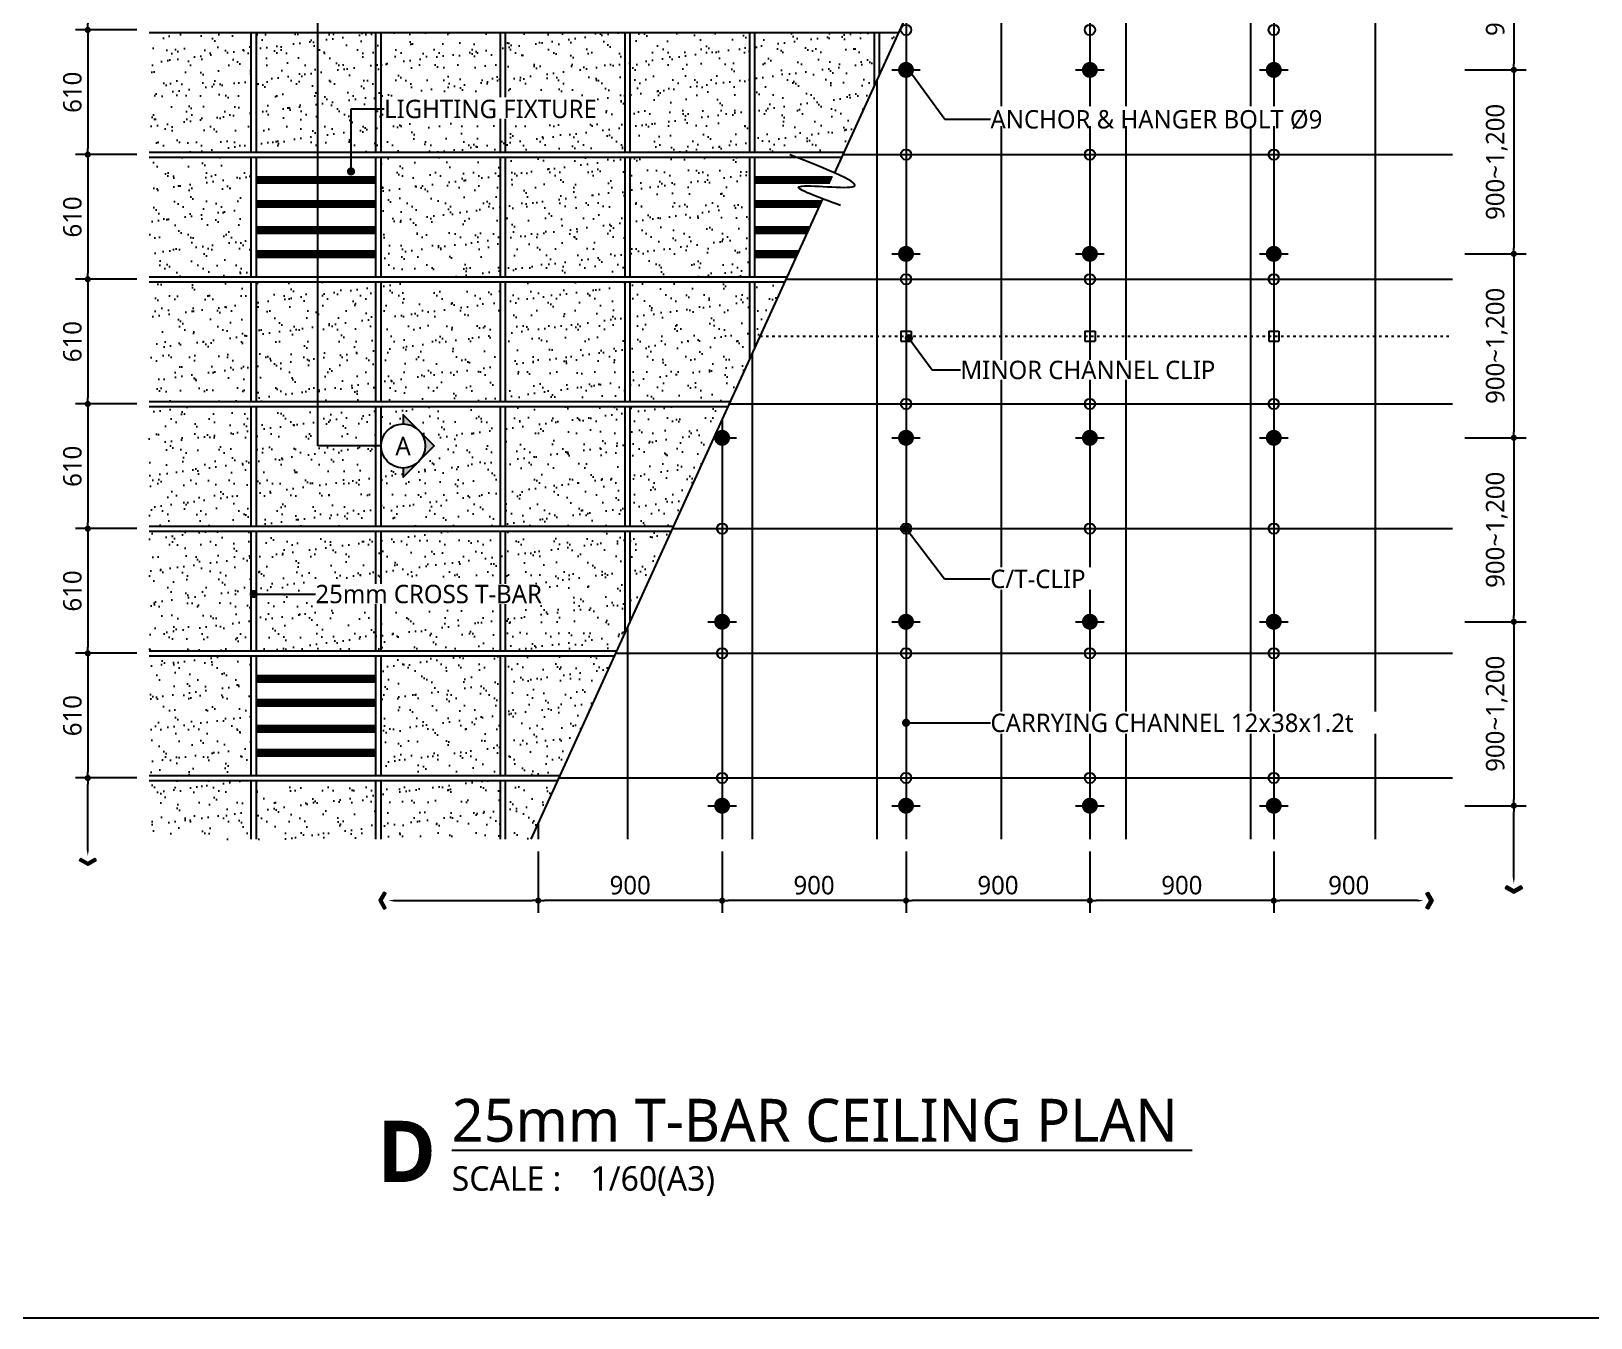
# Model space of a CAD drawing. Header units: millimetres. Extents: x 1394 to 74708, y 590 to 17190.
# Drawn here: x 8045 to 15679, y 6960 to 13255 of the extents above; entities that cross this region are included whole.
import ezdxf
from ezdxf.enums import TextEntityAlignment as Align

# ---------------------------------------------------------------- set-up
doc = ezdxf.new("R2010")
doc.units = ezdxf.units.MM
doc.linetypes.add('ACAD_ISO03W100', pattern=[30, 12, -18])
doc.layers.get('Defpoints').update_dxf_attribs({"color": 152})
for name, color, linetype in [('A-DIM-N', 7, 'Continuous'), ('A-LINE-3', 7, 'Continuous'), ('A-TXT-N', 3, 'Continuous'), ('AA-MKXS', 7, 'Continuous'), ('ANCHOR', 4, 'Continuous'), ('CARRING', 3, 'Continuous'), ('CHANNELCLIP', 111, 'Continuous'), ('CT-CLIP', 4, 'Continuous'), ('LIG2', 6, 'Continuous'), ('MINOR', 4, 'ACAD_ISO03W100'), ('MITONE2', 5, 'Continuous'), ('SYM', 7, 'Continuous'), ('T-BAR', 4, 'Continuous'), ('T-BAR2', 4, 'Continuous'), ('TEXT', 3, 'Continuous')]:
    doc.layers.add(name, color=color, linetype=linetype)
doc.styles.add('NH', font='malgun.ttf')
doc.styles.add('돋움체', font='malgun.ttf')
doc.styles.add('스타일1', font='malgun.ttf')
doc.styles.add('스타일2', font='malgunbd.ttf')
doc.dimstyles.new('DA(N)', dxfattribs={"dimtxt": 3, "dimasz": 1, "dimexe": 2, "dimexo": 2, "dimgap": 1, "dimtad": 1, "dimdec": 0, "dimdsep": 46, "dimlunit": 6, "dimtxsty": 'NH', "dimblk": 'DOT', "dimcen": 2.5, "dimdle": 1.5, "dimclrd": 256, "dimclre": 256, "dimclrt": 3, "dimadec": 0, "dimazin": 0, "dimtfac": 1, "dimtdec": 0, "dimtix": 1, "dimtmove": 2, "dimatfit": 3, "dimfxl": 2, "dimtvp": 1, "dimtolj": 1, "dimtzin": 0, "dimlwd": -1, "dimarcsym": 0})
pattern_1 = [(37.5, (-50225663.09, -113595773.16), (-3.77960149, 115.60942614), [0, -91.2, 0, -102, 0, -97.5]), (7.5, (-50225663.1, -113595773.16), (106.18660232, 169.32876391), [0, -49.2, 0, -82.2, 0, -31.5]), (327.5, (-50225736.89, -113595773.16), (186.848511705, 0.33954321), [0, -30, 0, -108, 0, -141]), (317.5, (-50225736.9, -113595773.16), (180.36759627, 52.6605339), [0, -15, 0, -70.8, 0, -81])]

# ---------------------------------------------------------------- blocks, each defined once
blk = doc.blocks.new('A$C163272C1')
at = {"layer": 'CHANNELCLIP'}
for p, q in [((0, 50), (50, 50)), ((0, 50), (0, 0)), ((50, 50), (50, 0)), ((0, 0), (50, 0))]:
    blk.add_line(p, q, dxfattribs=at)
blk = doc.blocks.new('_DOT')
at = {"color": 0, "linetype": 'ByBlock'}
blk.add_line((-0.5, 0), (-1, 0), dxfattribs=at)
at = {"color": 0, "linetype": 'ByBlock', "const_width": 0.5}
blk.add_lwpolyline([(-0.25, 0, 1), (0.25, 0, 1)], format="xyb", close=True, dxfattribs=at)
blk = doc.blocks.new('*D95')
at = {"layer": 'A-DIM-N', "lineweight": -2, "transparency": 16777216}
for p, q in [((15061.9, 13065.5), (15361.9, 13065.5)), ((15061.9, 12165.5), (15361.9, 12165.5))]:
    blk.add_line(p, q, dxfattribs=at)
at = {"layer": 'A-DIM-N', "transparency": 16777216}
blk.add_line((15301.9, 13035.5), (15301.9, 12195.5), dxfattribs=at)
at = {"layer": 'Defpoints', "color": 0, "transparency": 16777216}
for p in [(15001.9, 13065.5), (15001.9, 12165.5), (15301.9, 12165.5)]:
    blk.add_point(p, dxfattribs=at)
at = {"layer": 'A-DIM-N', "transparency": 16777216, "xscale": 30, "yscale": 30, "zscale": 30}
for p, rotation in [((15301.9, 13065.5), 90), ((15301.9, 12165.5), 270)]:
    blk.add_blockref('_DOT', p, dxfattribs=dict(at, rotation=rotation))
at = {"layer": 'A-DIM-N', "color": 3, "transparency": 16777216, "insert": (15218.4, 12615.5), "char_height": 90, "attachment_point": 5, "rotation": 90, "style": '돋움체'}
blk.add_mtext('\\A1;900~1,200', dxfattribs=at)
blk = doc.blocks.new('*D96')
at = {"layer": 'A-DIM-N', "lineweight": -2, "transparency": 16777216}
for p, q in [((15061.9, 13965.5), (15361.9, 13965.5)), ((15061.9, 13065.5), (15361.9, 13065.5))]:
    blk.add_line(p, q, dxfattribs=at)
at = {"layer": 'A-DIM-N', "transparency": 16777216}
blk.add_line((15301.9, 13935.5), (15301.9, 13095.5), dxfattribs=at)
at = {"layer": 'Defpoints', "color": 0, "transparency": 16777216}
for p in [(15001.9, 13965.5), (15001.9, 13065.5), (15301.9, 13065.5)]:
    blk.add_point(p, dxfattribs=at)
at = {"layer": 'A-DIM-N', "transparency": 16777216, "xscale": 30, "yscale": 30, "zscale": 30}
for p, rotation in [((15301.9, 13965.5), 90), ((15301.9, 13065.5), 270)]:
    blk.add_blockref('_DOT', p, dxfattribs=dict(at, rotation=rotation))
at = {"layer": 'A-DIM-N', "color": 3, "transparency": 16777216, "insert": (15218.4, 13515.5), "char_height": 90, "attachment_point": 5, "rotation": 90, "style": '돋움체'}
blk.add_mtext('\\A1;900~1,200', dxfattribs=at)
blk = doc.blocks.new('*D99')
at = {"layer": 'A-DIM-N', "lineweight": -2, "transparency": 16777216}
for p, q in [((15061.9, 12165.5), (15361.9, 12165.5)), ((15061.9, 11265.5), (15361.9, 11265.5))]:
    blk.add_line(p, q, dxfattribs=at)
at = {"layer": 'A-DIM-N', "transparency": 16777216}
blk.add_line((15301.9, 12135.5), (15301.9, 11295.5), dxfattribs=at)
at = {"layer": 'Defpoints', "color": 0, "transparency": 16777216}
for p in [(15001.9, 12165.5), (15001.9, 11265.5), (15301.9, 11265.5)]:
    blk.add_point(p, dxfattribs=at)
at = {"layer": 'A-DIM-N', "transparency": 16777216, "xscale": 30, "yscale": 30, "zscale": 30}
for p, rotation in [((15301.9, 12165.5), 90), ((15301.9, 11265.5), 270)]:
    blk.add_blockref('_DOT', p, dxfattribs=dict(at, rotation=rotation))
at = {"layer": 'A-DIM-N', "color": 3, "transparency": 16777216, "insert": (15218.4, 11715.5), "char_height": 90, "attachment_point": 5, "rotation": 90, "style": '돋움체'}
blk.add_mtext('\\A1;900~1,200', dxfattribs=at)
blk = doc.blocks.new('*D100')
at = {"layer": 'A-DIM-N', "lineweight": -2, "transparency": 16777216}
for p, q in [((15061.9, 11265.5), (15361.9, 11265.5)), ((15061.9, 10365.5), (15361.9, 10365.5))]:
    blk.add_line(p, q, dxfattribs=at)
at = {"layer": 'A-DIM-N', "transparency": 16777216}
blk.add_line((15301.9, 11235.5), (15301.9, 10395.5), dxfattribs=at)
at = {"layer": 'Defpoints', "color": 0, "transparency": 16777216}
for p in [(15001.9, 11265.5), (15001.9, 10365.5), (15301.9, 10365.5)]:
    blk.add_point(p, dxfattribs=at)
at = {"layer": 'A-DIM-N', "transparency": 16777216, "xscale": 30, "yscale": 30, "zscale": 30}
for p, rotation in [((15301.9, 11265.5), 90), ((15301.9, 10365.5), 270)]:
    blk.add_blockref('_DOT', p, dxfattribs=dict(at, rotation=rotation))
at = {"layer": 'A-DIM-N', "color": 3, "transparency": 16777216, "insert": (15218.4, 10815.5), "char_height": 90, "attachment_point": 5, "rotation": 90, "style": '돋움체'}
blk.add_mtext('\\A1;900~1,200', dxfattribs=at)
blk = doc.blocks.new('*D101')
at = {"layer": 'A-DIM-N', "lineweight": -2, "transparency": 16777216}
for p, q in [((15061.9, 10365.5), (15361.9, 10365.5)), ((15061.9, 9465.5), (15361.9, 9465.5))]:
    blk.add_line(p, q, dxfattribs=at)
at = {"layer": 'A-DIM-N', "transparency": 16777216}
blk.add_line((15301.9, 10335.5), (15301.9, 9495.5), dxfattribs=at)
at = {"layer": 'Defpoints', "color": 0, "transparency": 16777216}
for p in [(15001.9, 10365.5), (15001.9, 9465.5), (15301.9, 9465.5)]:
    blk.add_point(p, dxfattribs=at)
at = {"layer": 'A-DIM-N', "transparency": 16777216, "xscale": 30, "yscale": 30, "zscale": 30}
for p, rotation in [((15301.9, 10365.5), 90), ((15301.9, 9465.5), 270)]:
    blk.add_blockref('_DOT', p, dxfattribs=dict(at, rotation=rotation))
at = {"layer": 'A-DIM-N', "color": 3, "transparency": 16777216, "insert": (15218.4, 9915.5), "char_height": 90, "attachment_point": 5, "rotation": 90, "style": '돋움체'}
blk.add_mtext('\\A1;900~1,200', dxfattribs=at)
blk = doc.blocks.new('*D102')
at = {"layer": 'A-DIM-N', "lineweight": -2, "transparency": 16777216}
blk.add_line((15061.9, 9465.5), (15361.9, 9465.5), dxfattribs=at)
at = {"layer": 'A-DIM-N', "transparency": 16777216}
blk.add_line((15301.9, 9113.5), (15301.9, 9435.5), dxfattribs=at)
blk.add_solid([(15296.9, 9113.5), (15306.9, 9113.5), (15301.9, 9083.5)], dxfattribs=at)
at = {"layer": 'Defpoints', "color": 0, "transparency": 16777216}
for p in [(15001.9, 9465.5), (15301.9, 9465.5), (15301.9, 9083.5)]:
    blk.add_point(p, dxfattribs=at)
at = {"layer": 'A-DIM-N', "transparency": 16777216, "xscale": 30, "yscale": 30, "zscale": 30, "rotation": 90}
blk.add_blockref('_DOT', (15301.9, 9465.5), dxfattribs=at)
blk = doc.blocks.new('화살표2')
at = {"layer": 'A-DIM-N'}
h = blk.add_hatch(color=256, dxfattribs=at)
h.dxf.hatch_style = 1
h.paths.add_polyline_path([(-0.76, 1.34), (-1.09, 1.15), (-0.44, 0), (-1.09, -1.15), (-0.76, -1.34), (0, 0)])
blk.add_lwpolyline([(-0.44, 0), (-1.09, 1.15), (-0.76, 1.34), (0, 0), (-0.76, -1.34), (-1.09, -1.15), (-0.44, 0)], dxfattribs=at)
blk = doc.blocks.new('*D103')
at = {"layer": 'A-DIM-N', "lineweight": -2, "transparency": 16777216}
for p, q in [((10527.1, 9241.1), (10527.1, 8941.1)), ((11427.1, 9241.1), (11427.1, 8941.1))]:
    blk.add_line(p, q, dxfattribs=at)
at = {"layer": 'A-DIM-N', "transparency": 16777216}
blk.add_line((11397.1, 9001.1), (10557.1, 9001.1), dxfattribs=at)
at = {"layer": 'Defpoints', "color": 0, "transparency": 16777216}
for p in [(10527.1, 9301.1), (11427.1, 9301.1), (10527.1, 9001.1)]:
    blk.add_point(p, dxfattribs=at)
at = {"layer": 'A-DIM-N', "transparency": 16777216, "xscale": 30, "yscale": 30, "zscale": 30, "rotation": 180}
blk.add_blockref('_DOT', (10527.1, 9001.1), dxfattribs=at)
at = {"layer": 'A-DIM-N', "transparency": 16777216, "xscale": 30, "yscale": 30, "zscale": 30}
blk.add_blockref('_DOT', (11427.1, 9001.1), dxfattribs=at)
at = {"layer": 'A-DIM-N', "color": 3, "transparency": 16777216, "insert": (10977.1, 9076.2), "char_height": 90, "attachment_point": 5, "style": '돋움체'}
blk.add_mtext('\\A1;900', dxfattribs=at)
blk = doc.blocks.new('*D104')
at = {"layer": 'A-DIM-N', "lineweight": -2, "transparency": 16777216}
for p, q in [((11427.1, 9241.1), (11427.1, 8941.1)), ((12327.1, 9241.1), (12327.1, 8941.1))]:
    blk.add_line(p, q, dxfattribs=at)
at = {"layer": 'A-DIM-N', "transparency": 16777216}
blk.add_line((12297.1, 9001.1), (11457.1, 9001.1), dxfattribs=at)
at = {"layer": 'Defpoints', "color": 0, "transparency": 16777216}
for p in [(11427.1, 9301.1), (12327.1, 9301.1), (11427.1, 9001.1)]:
    blk.add_point(p, dxfattribs=at)
at = {"layer": 'A-DIM-N', "transparency": 16777216, "xscale": 30, "yscale": 30, "zscale": 30, "rotation": 180}
blk.add_blockref('_DOT', (11427.1, 9001.1), dxfattribs=at)
at = {"layer": 'A-DIM-N', "transparency": 16777216, "xscale": 30, "yscale": 30, "zscale": 30}
blk.add_blockref('_DOT', (12327.1, 9001.1), dxfattribs=at)
at = {"layer": 'A-DIM-N', "color": 3, "transparency": 16777216, "insert": (11877.1, 9076.2), "char_height": 90, "attachment_point": 5, "style": '돋움체'}
blk.add_mtext('\\A1;900', dxfattribs=at)
blk = doc.blocks.new('*D105')
at = {"layer": 'A-DIM-N', "lineweight": -2, "transparency": 16777216}
for p, q in [((12327.1, 9241.1), (12327.1, 8941.1)), ((13227.1, 9241.1), (13227.1, 8941.1))]:
    blk.add_line(p, q, dxfattribs=at)
at = {"layer": 'A-DIM-N', "transparency": 16777216}
blk.add_line((13197.1, 9001.1), (12357.1, 9001.1), dxfattribs=at)
at = {"layer": 'Defpoints', "color": 0, "transparency": 16777216}
for p in [(12327.1, 9301.1), (13227.1, 9301.1), (12327.1, 9001.1)]:
    blk.add_point(p, dxfattribs=at)
at = {"layer": 'A-DIM-N', "transparency": 16777216, "xscale": 30, "yscale": 30, "zscale": 30, "rotation": 180}
blk.add_blockref('_DOT', (12327.1, 9001.1), dxfattribs=at)
at = {"layer": 'A-DIM-N', "transparency": 16777216, "xscale": 30, "yscale": 30, "zscale": 30}
blk.add_blockref('_DOT', (13227.1, 9001.1), dxfattribs=at)
at = {"layer": 'A-DIM-N', "color": 3, "transparency": 16777216, "insert": (12777.1, 9076.2), "char_height": 90, "attachment_point": 5, "style": '돋움체'}
blk.add_mtext('\\A1;900', dxfattribs=at)
blk = doc.blocks.new('*D106')
at = {"layer": 'A-DIM-N', "lineweight": -2, "transparency": 16777216}
for p, q in [((13227.1, 9241.1), (13227.1, 8941.1)), ((14127.1, 9241.1), (14127.1, 8941.1))]:
    blk.add_line(p, q, dxfattribs=at)
at = {"layer": 'A-DIM-N', "transparency": 16777216}
blk.add_line((14097.1, 9001.1), (13257.1, 9001.1), dxfattribs=at)
at = {"layer": 'Defpoints', "color": 0, "transparency": 16777216}
for p in [(13227.1, 9301.1), (14127.1, 9301.1), (13227.1, 9001.1)]:
    blk.add_point(p, dxfattribs=at)
at = {"layer": 'A-DIM-N', "transparency": 16777216, "xscale": 30, "yscale": 30, "zscale": 30, "rotation": 180}
blk.add_blockref('_DOT', (13227.1, 9001.1), dxfattribs=at)
at = {"layer": 'A-DIM-N', "transparency": 16777216, "xscale": 30, "yscale": 30, "zscale": 30}
blk.add_blockref('_DOT', (14127.1, 9001.1), dxfattribs=at)
at = {"layer": 'A-DIM-N', "color": 3, "transparency": 16777216, "insert": (13677.1, 9076.2), "char_height": 90, "attachment_point": 5, "style": '돋움체'}
blk.add_mtext('\\A1;900', dxfattribs=at)
blk = doc.blocks.new('*D107')
at = {"layer": 'A-DIM-N', "lineweight": -2, "transparency": 16777216}
blk.add_line((14127.1, 9241.1), (14127.1, 8941.1), dxfattribs=at)
at = {"layer": 'A-DIM-N', "transparency": 16777216}
blk.add_line((14831, 9001.1), (14157.1, 9001.1), dxfattribs=at)
blk.add_solid([(14831, 9006.1), (14831, 8996.1), (14861, 9001.1)], dxfattribs=at)
at = {"layer": 'Defpoints', "color": 0, "transparency": 16777216}
for p in [(14127.1, 9301.1), (14127.1, 9001.1), (14861, 9001.1)]:
    blk.add_point(p, dxfattribs=at)
at = {"layer": 'A-DIM-N', "transparency": 16777216, "xscale": 30, "yscale": 30, "zscale": 30, "rotation": 180}
blk.add_blockref('_DOT', (14127.1, 9001.1), dxfattribs=at)
at = {"layer": 'A-DIM-N', "color": 3, "transparency": 16777216, "insert": (14494, 9076.2), "char_height": 90, "attachment_point": 5, "style": '돋움체'}
blk.add_mtext('\\A1;900', dxfattribs=at)
blk = doc.blocks.new('*D108')
at = {"layer": 'A-DIM-N', "lineweight": -2, "transparency": 16777216}
blk.add_line((10527.1, 9241.1), (10527.1, 8941.1), dxfattribs=at)
at = {"layer": 'A-DIM-N', "transparency": 16777216}
blk.add_line((9823.2, 9001.1), (10497.1, 9001.1), dxfattribs=at)
blk.add_solid([(9823.2, 9006.1), (9823.2, 8996.1), (9793.2, 9001.1)], dxfattribs=at)
at = {"layer": 'Defpoints', "color": 0, "transparency": 16777216}
for p in [(10527.1, 9301.1), (9793.2, 9001.1), (10527.1, 9001.1)]:
    blk.add_point(p, dxfattribs=at)
at = {"layer": 'A-DIM-N', "transparency": 16777216, "xscale": 30, "yscale": 30, "zscale": 30}
blk.add_blockref('_DOT', (10527.1, 9001.1), dxfattribs=at)
blk = doc.blocks.new('*D79')
at = {"layer": 'A-DIM-N', "lineweight": -2, "transparency": 16777216}
for p, q in [((8562.4, 13871.1), (8262.4, 13871.1)), ((8562.4, 13261.1), (8262.4, 13261.1))]:
    blk.add_line(p, q, dxfattribs=at)
at = {"layer": 'A-DIM-N', "transparency": 16777216}
blk.add_line((8322.4, 13841.1), (8322.4, 13291.1), dxfattribs=at)
at = {"layer": 'Defpoints', "color": 0, "transparency": 16777216}
for p in [(8622.4, 13871.1), (8322.4, 13261.1), (8622.4, 13261.1)]:
    blk.add_point(p, dxfattribs=at)
at = {"layer": 'A-DIM-N', "transparency": 16777216, "xscale": 30, "yscale": 30, "zscale": 30}
for p, rotation in [((8322.4, 13871.1), 90), ((8322.4, 13261.1), 270)]:
    blk.add_blockref('_DOT', p, dxfattribs=dict(at, rotation=rotation))
at = {"layer": 'A-DIM-N', "color": 3, "transparency": 16777216, "insert": (8247.4, 13566.1), "char_height": 90, "attachment_point": 5, "rotation": 90, "style": '돋움체'}
blk.add_mtext('\\A1;610', dxfattribs=at)
blk = doc.blocks.new('*D80')
at = {"layer": 'A-DIM-N', "lineweight": -2, "transparency": 16777216}
for p, q in [((8562.4, 13261.1), (8262.4, 13261.1)), ((8562.4, 12651.1), (8262.4, 12651.1))]:
    blk.add_line(p, q, dxfattribs=at)
at = {"layer": 'A-DIM-N', "transparency": 16777216}
blk.add_line((8322.4, 13231.1), (8322.4, 12681.1), dxfattribs=at)
at = {"layer": 'Defpoints', "color": 0, "transparency": 16777216}
for p in [(8622.4, 13261.1), (8322.4, 12651.1), (8622.4, 12651.1)]:
    blk.add_point(p, dxfattribs=at)
at = {"layer": 'A-DIM-N', "transparency": 16777216, "xscale": 30, "yscale": 30, "zscale": 30}
for p, rotation in [((8322.4, 13261.1), 90), ((8322.4, 12651.1), 270)]:
    blk.add_blockref('_DOT', p, dxfattribs=dict(at, rotation=rotation))
at = {"layer": 'A-DIM-N', "color": 3, "transparency": 16777216, "insert": (8247.4, 12956.1), "char_height": 90, "attachment_point": 5, "rotation": 90, "style": '돋움체'}
blk.add_mtext('\\A1;610', dxfattribs=at)
blk = doc.blocks.new('*D81')
at = {"layer": 'A-DIM-N', "lineweight": -2, "transparency": 16777216}
for p, q in [((8562.4, 12651.1), (8262.4, 12651.1)), ((8562.4, 12041.1), (8262.4, 12041.1))]:
    blk.add_line(p, q, dxfattribs=at)
at = {"layer": 'A-DIM-N', "transparency": 16777216}
blk.add_line((8322.4, 12621.1), (8322.4, 12071.1), dxfattribs=at)
at = {"layer": 'Defpoints', "color": 0, "transparency": 16777216}
for p in [(8622.4, 12651.1), (8322.4, 12041.1), (8622.4, 12041.1)]:
    blk.add_point(p, dxfattribs=at)
at = {"layer": 'A-DIM-N', "transparency": 16777216, "xscale": 30, "yscale": 30, "zscale": 30}
for p, rotation in [((8322.4, 12651.1), 90), ((8322.4, 12041.1), 270)]:
    blk.add_blockref('_DOT', p, dxfattribs=dict(at, rotation=rotation))
at = {"layer": 'A-DIM-N', "color": 3, "transparency": 16777216, "insert": (8247.4, 12346.1), "char_height": 90, "attachment_point": 5, "rotation": 90, "style": '돋움체'}
blk.add_mtext('\\A1;610', dxfattribs=at)
blk = doc.blocks.new('*D82')
at = {"layer": 'A-DIM-N', "lineweight": -2, "transparency": 16777216}
for p, q in [((8562.4, 12041.1), (8262.4, 12041.1)), ((8562.4, 11431.1), (8262.4, 11431.1))]:
    blk.add_line(p, q, dxfattribs=at)
at = {"layer": 'A-DIM-N', "transparency": 16777216}
blk.add_line((8322.4, 12011.1), (8322.4, 11461.1), dxfattribs=at)
at = {"layer": 'Defpoints', "color": 0, "transparency": 16777216}
for p in [(8622.4, 12041.1), (8322.4, 11431.1), (8622.4, 11431.1)]:
    blk.add_point(p, dxfattribs=at)
at = {"layer": 'A-DIM-N', "transparency": 16777216, "xscale": 30, "yscale": 30, "zscale": 30}
for p, rotation in [((8322.4, 12041.1), 90), ((8322.4, 11431.1), 270)]:
    blk.add_blockref('_DOT', p, dxfattribs=dict(at, rotation=rotation))
at = {"layer": 'A-DIM-N', "color": 3, "transparency": 16777216, "insert": (8247.4, 11736.1), "char_height": 90, "attachment_point": 5, "rotation": 90, "style": '돋움체'}
blk.add_mtext('\\A1;610', dxfattribs=at)
blk = doc.blocks.new('*D83')
at = {"layer": 'A-DIM-N', "lineweight": -2, "transparency": 16777216}
for p, q in [((8562.4, 11431.1), (8262.4, 11431.1)), ((8562.4, 10821.1), (8262.4, 10821.1))]:
    blk.add_line(p, q, dxfattribs=at)
at = {"layer": 'A-DIM-N', "transparency": 16777216}
blk.add_line((8322.4, 11401.1), (8322.4, 10851.1), dxfattribs=at)
at = {"layer": 'Defpoints', "color": 0, "transparency": 16777216}
for p in [(8622.4, 11431.1), (8322.4, 10821.1), (8622.4, 10821.1)]:
    blk.add_point(p, dxfattribs=at)
at = {"layer": 'A-DIM-N', "transparency": 16777216, "xscale": 30, "yscale": 30, "zscale": 30}
for p, rotation in [((8322.4, 11431.1), 90), ((8322.4, 10821.1), 270)]:
    blk.add_blockref('_DOT', p, dxfattribs=dict(at, rotation=rotation))
at = {"layer": 'A-DIM-N', "color": 3, "transparency": 16777216, "insert": (8247.4, 11126.1), "char_height": 90, "attachment_point": 5, "rotation": 90, "style": '돋움체'}
blk.add_mtext('\\A1;610', dxfattribs=at)
blk = doc.blocks.new('*D84')
at = {"layer": 'A-DIM-N', "lineweight": -2, "transparency": 16777216}
for p, q in [((8562.4, 10821.1), (8262.4, 10821.1)), ((8562.4, 10211.1), (8262.4, 10211.1))]:
    blk.add_line(p, q, dxfattribs=at)
at = {"layer": 'A-DIM-N', "transparency": 16777216}
blk.add_line((8322.4, 10791.1), (8322.4, 10241.1), dxfattribs=at)
at = {"layer": 'Defpoints', "color": 0, "transparency": 16777216}
for p in [(8622.4, 10821.1), (8322.4, 10211.1), (8622.4, 10211.1)]:
    blk.add_point(p, dxfattribs=at)
at = {"layer": 'A-DIM-N', "transparency": 16777216, "xscale": 30, "yscale": 30, "zscale": 30}
for p, rotation in [((8322.4, 10821.1), 90), ((8322.4, 10211.1), 270)]:
    blk.add_blockref('_DOT', p, dxfattribs=dict(at, rotation=rotation))
at = {"layer": 'A-DIM-N', "color": 3, "transparency": 16777216, "insert": (8247.4, 10516.1), "char_height": 90, "attachment_point": 5, "rotation": 90, "style": '돋움체'}
blk.add_mtext('\\A1;610', dxfattribs=at)
blk = doc.blocks.new('*D85')
at = {"layer": 'A-DIM-N', "lineweight": -2, "transparency": 16777216}
for p, q in [((8562.4, 10211.1), (8262.4, 10211.1)), ((8562.4, 9601.1), (8262.4, 9601.1))]:
    blk.add_line(p, q, dxfattribs=at)
at = {"layer": 'A-DIM-N', "transparency": 16777216}
blk.add_line((8322.4, 10181.1), (8322.4, 9631.1), dxfattribs=at)
at = {"layer": 'Defpoints', "color": 0, "transparency": 16777216}
for p in [(8622.4, 10211.1), (8322.4, 9601.1), (8622.4, 9601.1)]:
    blk.add_point(p, dxfattribs=at)
at = {"layer": 'A-DIM-N', "transparency": 16777216, "xscale": 30, "yscale": 30, "zscale": 30}
for p, rotation in [((8322.4, 10211.1), 90), ((8322.4, 9601.1), 270)]:
    blk.add_blockref('_DOT', p, dxfattribs=dict(at, rotation=rotation))
at = {"layer": 'A-DIM-N', "color": 3, "transparency": 16777216, "insert": (8247.4, 9906.1), "char_height": 90, "attachment_point": 5, "rotation": 90, "style": '돋움체'}
blk.add_mtext('\\A1;610', dxfattribs=at)
blk = doc.blocks.new('*D86')
at = {"layer": 'A-DIM-N', "lineweight": -2, "transparency": 16777216}
blk.add_line((8562.4, 9601.1), (8262.4, 9601.1), dxfattribs=at)
at = {"layer": 'A-DIM-N', "transparency": 16777216}
blk.add_line((8322.4, 9249.2), (8322.4, 9571.1), dxfattribs=at)
blk.add_solid([(8317.4, 9249.2), (8327.4, 9249.2), (8322.4, 9219.2)], dxfattribs=at)
at = {"layer": 'Defpoints', "color": 0, "transparency": 16777216}
for p in [(8322.4, 9601.1), (8622.4, 9601.1), (8322.4, 9219.2)]:
    blk.add_point(p, dxfattribs=at)
at = {"layer": 'A-DIM-N', "transparency": 16777216, "xscale": 30, "yscale": 30, "zscale": 30, "rotation": 90}
blk.add_blockref('_DOT', (8322.4, 9601.1), dxfattribs=at)
blk = doc.blocks.new('dwgtitle')
at = {"layer": 'SYM', "color": 3, "style": '스타일1'}
blk.add_text('SCALE :', height=4, dxfattribs=at).set_placement((12.25, -1.4))
for tag, p, height in [('%%UTITLE', (12.25, 6.59), 7), ('1/100', (34.89, -1.4), 4)]:
    blk.add_attdef(tag, p, '', height=height, dxfattribs=at)
at = {"layer": 'SYM', "color": 6, "style": '스타일2'}
blk.add_attdef('A', text='', height=10, dxfattribs=at).set_placement((4.89, 5), align=Align.MIDDLE)

msp = doc.modelspace()

# ---------------------------------------------------------------- hatches: boundary and pattern name
h = msp.add_hatch(color=7)
h.paths.add_polyline_path([(9865.63, 11072.73), (9941.99, 11149.1, -0.1989124), (9865.63, 11117.46)])
h.paths.add_polyline_path([(9941.99, 11149.1), (10018.36, 11225.46), (9941.99, 11301.83, -0.1989124), (9973.63, 11225.46, -0.1989124)])
h.paths.add_polyline_path([(9941.99, 11301.83), (9865.63, 11378.2), (9865.63, 11333.46, -0.1989124)])
at = {"layer": 'MITONE2'}
h = msp.add_hatch(dxfattribs=at)
h.set_pattern_fill('AR-SAND', color=1, scale=60, style=0)
h.set_pattern_definition(pattern_1)
h.paths.add_polyline_path([(12289.99, 13248.62), (12196.04, 13248.62), (12196.04, 13042.54)])
h.paths.add_polyline_path([(12171.04, 13248.62), (11586.04, 13248.62), (11586.04, 12663.62), (12023.29, 12663.62), (12171.04, 12987.7)])
h.paths.add_polyline_path([(11561.04, 13248.62), (9448.74, 13248.62), (9448.74, 12663.62), (11561.04, 12663.62)])
h.paths.add_polyline_path([(9448.74, 13248.62), (9146.04, 13248.62), (9146.04, 12663.62), (9448.74, 12663.62)])
h.paths.add_polyline_path([(9121.04, 13248.62), (8622.43, 13248.62), (8622.43, 12663.62), (9121.04, 12663.62)])
h.paths.add_polyline_path([(9121.04, 12638.62), (8622.43, 12638.62), (8622.43, 12053.62), (9121.04, 12053.62)])
h.paths.add_polyline_path([(10341.04, 12638.62), (9756.04, 12638.62), (9756.04, 12053.62), (10341.04, 12053.62)])
h.paths.add_polyline_path([(10951.04, 12638.62), (10366.04, 12638.62), (10366.04, 12053.62), (10951.04, 12053.62)])
h.paths.add_polyline_path([(11561.04, 12638.62), (10976.04, 12638.62), (10976.04, 12053.62), (11561.04, 12053.62)])
h.paths.add_polyline_path([(9808.88, 12805.49), (10673.17, 12805.49), (10673.17, 12960.33), (9808.88, 12960.33)], flags=16)
h = msp.add_hatch(dxfattribs=at)
h.set_pattern_fill('AR-SAND', color=1, scale=60, style=0)
h.set_pattern_definition(pattern_1)
h.paths.add_polyline_path([(11733.79, 12028.62), (11586.04, 12028.62), (11586.04, 11704.54)])
h.paths.add_polyline_path([(11561.04, 12028.62), (10976.04, 12028.62), (10976.04, 11443.62), (11467.09, 11443.62), (11561.04, 11649.7)])
h.paths.add_polyline_path([(10951.04, 12028.62), (10366.04, 12028.62), (10366.04, 11443.62), (10951.04, 11443.62)])
h.paths.add_polyline_path([(10341.04, 12028.62), (9756.04, 12028.62), (9756.04, 11443.62), (10341.04, 11443.62)])
h.paths.add_polyline_path([(9731.04, 12028.62), (9448.74, 12028.62), (9448.74, 11443.62), (9731.04, 11443.62)])
h.paths.add_polyline_path([(9448.74, 12028.62), (9146.04, 12028.62), (9146.04, 11443.62), (9448.74, 11443.62)])
h.paths.add_polyline_path([(9121.04, 12028.62), (8622.43, 12028.62), (8622.43, 11443.62), (9121.04, 11443.62)])
h = msp.add_hatch(dxfattribs=at)
h.set_pattern_fill('AR-SAND', color=1, scale=60, style=0)
h.set_pattern_definition(pattern_1)
h.paths.add_polyline_path([(9121.04, 11418.62), (8622.43, 11418.62), (8622.43, 10833.62), (9121.04, 10833.62)])
h.paths.add_polyline_path([(9731.04, 11225.46), (9448.74, 11225.46), (9448.74, 11418.62), (9146.04, 11418.62), (9146.04, 10833.62), (9731.04, 10833.62)])
h.paths.add_polyline_path([(9731.04, 11418.62), (9448.74, 11418.62), (9448.74, 11225.46), (9731.04, 11225.46)])
h.paths.add_polyline_path([(10341.04, 11418.62), (9756.04, 11418.62), (9756.04, 11225.46), (9757.63, 11225.46, -0.4142136), (9865.63, 11333.46), (9865.63, 11378.2), (10018.36, 11225.46), (9865.63, 11072.73), (9865.63, 11117.46, -0.4142136), (9757.63, 11225.46), (9756.04, 11225.46), (9756.04, 10833.62), (10341.04, 10833.62)])
h.paths.add_polyline_path([(10951.04, 11418.62), (10366.04, 11418.62), (10366.04, 10833.62), (10951.04, 10833.62)])
h.paths.add_polyline_path([(11455.69, 11418.62), (10976.04, 11418.62), (10976.04, 10833.62), (11188.99, 10833.62)])
h = msp.add_hatch(dxfattribs=at)
h.set_pattern_fill('AR-SAND', color=1, scale=60, style=0)
h.set_pattern_definition(pattern_1)
h.paths.add_polyline_path([(11177.59, 10808.62), (10976.04, 10808.62), (10976.04, 10366.54)])
h.paths.add_polyline_path([(10951.04, 10808.62), (9146.04, 10808.62), (9146.04, 10223.62), (10910.88, 10223.62), (10951.04, 10311.7)])
h.paths.add_polyline_path([(9121.04, 10808.62), (8622.43, 10808.62), (8622.43, 10223.62), (9121.04, 10223.62)])
h.paths.add_polyline_path([(9429.87, 10422.35), (10435.55, 10422.35), (10435.55, 10577.15), (9429.87, 10577.15)], flags=16)
h = msp.add_hatch(dxfattribs=at)
h.set_pattern_fill('AR-SAND', color=1, scale=60, style=0)
h.set_pattern_definition(pattern_1)
h.paths.add_polyline_path([(9121.04, 10198.62), (8622.43, 10198.62), (8622.43, 9613.62), (9121.04, 9613.62)])
h.paths.add_polyline_path([(10341.04, 10198.62), (9756.04, 10198.62), (9756.04, 9613.62), (10341.04, 9613.62)])
h.paths.add_polyline_path([(10899.49, 10198.62), (10366.04, 10198.62), (10366.04, 9613.62), (10632.78, 9613.62)])
h.paths.add_polyline_path([(10621.38, 9588.62), (10366.04, 9588.62), (10366.04, 9301.12), (10490.31, 9301.12)])
h.paths.add_polyline_path([(10341.04, 9588.62), (9756.04, 9588.62), (9756.04, 9301.12), (10341.04, 9301.12)])
h.paths.add_polyline_path([(9731.04, 9588.62), (9146.04, 9588.62), (9146.04, 9301.12), (9731.04, 9301.12)])
h.paths.add_polyline_path([(9121.04, 9588.62), (8622.43, 9588.62), (8622.43, 9301.12), (9121.04, 9301.12)])

# ---------------------------------------------------------------- linework, layer by layer
for p, q in [((13266.77, 15391.12), (11976.92, 12561.92)), ((11920.14, 12437.37), (10490.31, 9301.12))]:
    msp.add_line(p, q)
msp.add_spline([(12006.29, 12402.79), (11803.21, 12493.62), (12063.4, 12493.26), (11757.91, 12650.16)], degree=3)
at = {"layer": 'A-LINE-3'}
msp.add_line((1395, 6960), (21975, 6960), dxfattribs=at)
at = {"layer": 'AA-MKXS'}
for p, q in [((12340.95, 13065.48), (12517.37, 12823.86)), ((9610.74, 12874.58), (9772.42, 12874.58)), ((9610.74, 12568.83), (9610.74, 12874.58)), ((12517.37, 12823.86), (12740.54, 12823.86)), ((12340.95, 11752.84), (12454.32, 11597.58)), ((12454.32, 11597.58), (12593.56, 11597.58)), ((12327.08, 10821.12), (12515.97, 10575.26)), ((12515.97, 10575.26), (12739.14, 10575.26)), ((9134.48, 10501.23), (9436.62, 10501.23)), ((12340.95, 9870.98), (12740.54, 9870.98))]:
    msp.add_line(p, q, dxfattribs=at)
at = {"layer": 'AA-MKXS', "const_width": 20}
for points in [[(9610.74, 12558.83, -1), (9610.74, 12578.83, -1)], [(12340.95, 11762.84, 1), (12340.95, 11742.84, 1)], [(12327.08, 10831.12, 1), (12327.08, 10811.12, 1)], [(9124.48, 10501.23, 1), (9144.48, 10501.23, 1)], [(12327.45, 9881.14, 1), (12327.45, 9861.14, 1)]]:
    msp.add_lwpolyline(points, format="xyb", close=True, dxfattribs=at)
at = {"layer": 'ANCHOR'}
for p, q in [((12257.08, 13065.48), (12397.08, 13065.48)), ((13157.08, 13065.48), (13297.08, 13065.48)), ((14057.08, 13065.48), (14197.08, 13065.48)), ((12257.08, 12165.48), (12397.08, 12165.48)), ((13157.08, 12165.48), (13297.08, 12165.48)), ((14057.08, 12165.48), (14197.08, 12165.48)), ((11385.87, 11265.48), (11497.08, 11265.48)), ((12257.08, 11265.48), (12397.08, 11265.48)), ((13157.08, 11265.48), (13297.08, 11265.48)), ((14057.08, 11265.48), (14197.08, 11265.48)), ((11357.08, 10365.48), (11497.08, 10365.48)), ((12257.08, 10365.48), (12397.08, 10365.48)), ((13157.08, 10365.48), (13297.08, 10365.48)), ((14057.08, 10365.48), (14197.08, 10365.48)), ((11357.08, 9465.48), (11497.08, 9465.48)), ((12257.08, 9465.48), (12397.08, 9465.48)), ((13157.08, 9465.48), (13297.08, 9465.48)), ((14057.08, 9465.48), (14197.08, 9465.48))]:
    msp.add_line(p, q, dxfattribs=at)
at = {"layer": 'ANCHOR', "const_width": 39}
for points in [[(12307.58, 13065.48, 1), (12346.58, 13065.48, 1)], [(13207.58, 13065.48, 1), (13246.58, 13065.48, 1)], [(14107.58, 13065.48, 1), (14146.58, 13065.48, 1)], [(12307.58, 12165.48, 1), (12346.58, 12165.48, 1)], [(13207.58, 12165.48, 1), (13246.58, 12165.48, 1)], [(14107.58, 12165.48, 1), (14146.58, 12165.48, 1)], [(11407.58, 11265.48, 1), (11446.58, 11265.48, 1)], [(12307.58, 11265.48, 1), (12346.58, 11265.48, 1)], [(13207.58, 11265.48, 1), (13246.58, 11265.48, 1)], [(14107.58, 11265.48, 1), (14146.58, 11265.48, 1)], [(11407.58, 10365.48, 1), (11446.58, 10365.48, 1)], [(12307.58, 10365.48, 1), (12346.58, 10365.48, 1)], [(13207.58, 10365.48, 1), (13246.58, 10365.48, 1)], [(14107.58, 10365.48, 1), (14146.58, 10365.48, 1)], [(11407.58, 9465.48, 1), (11446.58, 9465.48, 1)], [(12307.58, 9465.48, 1), (12346.58, 9465.48, 1)], [(13207.58, 9465.48, 1), (13246.58, 9465.48, 1)], [(14107.58, 9465.48, 1), (14146.58, 9465.48, 1)]]:
    msp.add_lwpolyline(points, format="xyb", close=True, dxfattribs=at)
at = {"layer": 'CARRING', "color": 7}
for p, q in [((13227.08, 13572.23), (13227.08, 12888.37)), ((14127.08, 13572.23), (14127.08, 12888.37)), ((12327.08, 13329.97), (12327.08, 9301.12)), ((13227.08, 12790.81), (13227.08, 12041.12)), ((14127.08, 12790.81), (14127.08, 12041.12)), ((13227.08, 12346.36), (13227.08, 11646.87)), ((14127.08, 12346.36), (14127.08, 9926.22)), ((13227.08, 11723.7), (13227.08, 11646.87)), ((13227.08, 11548.91), (13227.08, 10846.49)), ((13227.08, 11548.91), (13227.08, 11456.49)), ((11427.08, 11355.88), (11427.08, 9301.12)), ((13227.08, 11084.21), (13227.08, 10632.29)), ((13227.08, 10521.97), (13227.08, 9926.22)), ((13227.08, 9816.51), (13227.08, 9301.12)), ((14127.08, 9816.51), (14127.08, 9301.12))]:
    msp.add_line(p, q, dxfattribs=at)
at = {"layer": 'CARRING'}
msp.add_line((10527.08, 9381.78), (10527.08, 9301.12), dxfattribs=at)
at = {"layer": 'CT-CLIP'}
for centre in [(12327.08, 13261.12), (13227.08, 13261.12), (14127.08, 13261.12), (12327.08, 12651.12), (13227.08, 12651.12), (14127.08, 12651.12), (12327.08, 12041.12), (13227.08, 12041.12), (14127.08, 12041.12), (12327.08, 11431.12), (13227.08, 11431.12), (14127.08, 11431.12), (11427.08, 10821.12), (12327.08, 10821.12), (13227.08, 10821.12), (14127.08, 10821.12), (11427.08, 10211.12), (12327.08, 10211.12), (13227.08, 10211.12), (14127.08, 10211.12), (11427.08, 9601.12), (12327.08, 9601.12), (13227.08, 9601.12), (14127.08, 9601.12)]:
    msp.add_circle(centre, 25.36, dxfattribs=at)
at = {"layer": 'LIG2'}
for p, q in [((9146.04, 12542.37), (9731.04, 12542.37)), ((9146.04, 12534.87), (9731.04, 12534.87)), ((9146.04, 12527.37), (9731.04, 12527.37)), ((9146.04, 12519.87), (9731.04, 12519.87)), ((11586.04, 12542.37), (11968.01, 12542.37)), ((11586.04, 12534.87), (11964.59, 12534.87)), ((11586.04, 12527.37), (11961.17, 12527.37)), ((11586.04, 12519.87), (11957.75, 12519.87)), ((9146.04, 12512.37), (9731.04, 12512.37)), ((11586.04, 12512.37), (11954.33, 12512.37)), ((9146.04, 12424.87), (9731.04, 12424.87)), ((9146.04, 12417.37), (9731.04, 12417.37)), ((9146.04, 12409.87), (9731.04, 12409.87)), ((9146.04, 12402.37), (9731.04, 12402.37)), ((9146.04, 12394.87), (9731.04, 12394.87)), ((11586.04, 12424.87), (11914.44, 12424.87)), ((11586.04, 12417.37), (11911.02, 12417.37)), ((11586.04, 12409.87), (11907.6, 12409.87)), ((11586.04, 12402.37), (11904.19, 12402.37)), ((11586.04, 12394.87), (11900.77, 12394.87)), ((9146.04, 12297.37), (9731.04, 12297.37)), ((9146.04, 12289.87), (9731.04, 12289.87)), ((11586.04, 12297.37), (11856.32, 12297.37)), ((11586.04, 12289.87), (11852.9, 12289.87)), ((9146.04, 12282.37), (9731.04, 12282.37)), ((9146.04, 12274.87), (9731.04, 12274.87)), ((9146.04, 12267.37), (9731.04, 12267.37)), ((11586.04, 12282.37), (11849.48, 12282.37)), ((11586.04, 12274.87), (11846.06, 12274.87)), ((11586.04, 12267.37), (11842.64, 12267.37)), ((9146.04, 12179.87), (9731.04, 12179.87)), ((9146.04, 12172.37), (9731.04, 12172.37)), ((9146.04, 12164.87), (9731.04, 12164.87)), ((9146.04, 12157.37), (9731.04, 12157.37)), ((9146.04, 12149.87), (9731.04, 12149.87)), ((11586.04, 12179.87), (11802.75, 12179.87)), ((11586.04, 12172.37), (11799.33, 12172.37)), ((11586.04, 12164.87), (11795.91, 12164.87)), ((11586.04, 12157.37), (11792.49, 12157.37)), ((11586.04, 12149.87), (11789.07, 12149.87)), ((9146.04, 10102.37), (9731.04, 10102.37)), ((9146.04, 10094.87), (9731.04, 10094.87)), ((9146.04, 10087.37), (9731.04, 10087.37)), ((9146.04, 10079.87), (9731.04, 10079.87)), ((9146.04, 10072.37), (9731.04, 10072.37)), ((9146.04, 9984.87), (9731.04, 9984.87)), ((9146.04, 9977.37), (9731.04, 9977.37)), ((9146.04, 9969.87), (9731.04, 9969.87)), ((9146.04, 9962.37), (9731.04, 9962.37)), ((9146.04, 9954.87), (9731.04, 9954.87)), ((9146.04, 9857.37), (9731.04, 9857.37)), ((9146.04, 9849.87), (9731.04, 9849.87)), ((9146.04, 9842.37), (9731.04, 9842.37)), ((9146.04, 9834.87), (9731.04, 9834.87)), ((9146.04, 9827.37), (9731.04, 9827.37)), ((9146.04, 9739.87), (9731.04, 9739.87)), ((9146.04, 9732.37), (9731.04, 9732.37)), ((9146.04, 9724.87), (9731.04, 9724.87)), ((9146.04, 9717.37), (9731.04, 9717.37)), ((9146.04, 9709.87), (9731.04, 9709.87))]:
    msp.add_line(p, q, dxfattribs=at)
at = {"layer": 'MINOR'}
msp.add_line((11612.62, 11762.84), (15001.94, 11762.84), dxfattribs=at)
at = {"layer": 'T-BAR', "color": 6}
for p, q in [((14623.54, 14599.39), (14623.54, 12041.12)), ((12793.54, 13572.23), (12793.54, 12888.37)), ((13403.54, 13572.23), (13403.54, 12888.37)), ((14013.54, 13572.23), (14013.54, 12888.37)), ((12183.54, 13015.12), (12183.54, 9301.12)), ((12793.54, 12790.81), (12793.54, 12041.12)), ((13403.54, 12790.81), (13403.54, 12041.12)), ((14013.54, 12790.81), (14013.54, 12041.12)), ((12017.59, 12651.12), (15001.94, 12651.12)), ((12793.54, 12346.36), (12793.54, 11646.87)), ((13403.54, 12346.36), (13403.54, 11646.87)), ((14013.54, 12346.36), (14013.54, 9926.22)), ((14623.54, 12346.36), (14623.54, 9926.22)), ((11739.49, 12041.12), (15001.94, 12041.12)), ((12793.54, 11723.7), (12793.54, 11646.87)), ((11573.54, 11677.12), (11573.54, 9301.12)), ((12793.54, 11548.91), (12793.54, 10821.12)), ((12793.54, 11548.91), (12793.54, 11431.12)), ((13403.54, 11548.91), (13403.54, 10821.12)), ((11461.39, 11431.12), (15001.94, 11431.12)), ((12793.54, 11084.21), (12793.54, 10632.29)), ((13403.54, 11084.21), (13403.54, 10504.13)), ((11183.29, 10821.12), (15001.94, 10821.12)), ((12793.54, 10521.97), (12793.54, 9926.22)), ((13403.54, 10521.97), (13403.54, 9926.22)), ((10963.54, 10339.12), (10963.54, 9301.12)), ((10905.18, 10211.12), (15001.94, 10211.12)), ((12793.54, 9816.51), (12793.54, 9301.12)), ((13403.54, 9816.51), (13403.54, 9301.12)), ((14013.54, 9816.51), (14013.54, 9301.12)), ((14623.54, 9816.51), (14623.54, 9301.12)), ((10627.08, 9601.12), (15001.94, 9601.12))]:
    msp.add_line(p, q, dxfattribs=at)
at = {"layer": 'T-BAR2'}
for p, q in [((8622.43, 13248.62), (12289.99, 13248.62)), ((9121.04, 13248.62), (9121.04, 12663.62)), ((9146.04, 13248.62), (9146.04, 12663.62)), ((9731.04, 13248.62), (9731.04, 12874.58)), ((9756.04, 13248.62), (9756.04, 12874.58)), ((10341.04, 13248.62), (10341.04, 12931.48)), ((10366.04, 13248.62), (10366.04, 12931.48)), ((10951.04, 13248.62), (10951.04, 12663.62)), ((10976.04, 13248.62), (10976.04, 12663.62)), ((11561.04, 13248.62), (11561.04, 12663.62)), ((11586.04, 13248.62), (11586.04, 12663.62)), ((12171.04, 13248.62), (12171.04, 12987.7)), ((12196.04, 13248.62), (12196.04, 13042.54)), ((9731.04, 12874.58), (9731.04, 12663.62)), ((9756.04, 12874.58), (9756.04, 12663.62)), ((10341.04, 12826.52), (10341.04, 12663.62)), ((10366.04, 12826.52), (10366.04, 12663.62)), ((8622.43, 12663.62), (12023.29, 12663.62)), ((8622.43, 12638.62), (12011.89, 12638.62)), ((9121.04, 12638.62), (9121.04, 12053.62)), ((9146.04, 12638.62), (9146.04, 12053.62)), ((9731.04, 12638.62), (9731.04, 12053.62)), ((9756.04, 12638.62), (9756.04, 12053.62)), ((10341.04, 12638.62), (10341.04, 12053.62)), ((10366.04, 12638.62), (10366.04, 12053.62)), ((10951.04, 12638.62), (10951.04, 12053.62)), ((10976.04, 12638.62), (10976.04, 12053.62)), ((11561.04, 12638.62), (11561.04, 12053.62)), ((11586.04, 12638.62), (11586.04, 12053.62)), ((8622.43, 12053.62), (11745.19, 12053.62)), ((8622.43, 12028.62), (11733.79, 12028.62)), ((9121.04, 12028.62), (9121.04, 11443.62)), ((9146.04, 12028.62), (9146.04, 11443.62)), ((9731.04, 12028.62), (9731.04, 11443.62)), ((9756.04, 12028.62), (9756.04, 11443.62)), ((10341.04, 12028.62), (10341.04, 11443.62)), ((10366.04, 12028.62), (10366.04, 11443.62)), ((10951.04, 12028.62), (10951.04, 11443.62)), ((10976.04, 12028.62), (10976.04, 11443.62)), ((11561.04, 12028.62), (11561.04, 11649.7)), ((11586.04, 12028.62), (11586.04, 11704.54)), ((8622.43, 11443.62), (11467.09, 11443.62)), ((8622.43, 11418.62), (11455.69, 11418.62)), ((9121.04, 11418.62), (9121.04, 10833.62)), ((9146.04, 11418.62), (9146.04, 10833.62)), ((9731.04, 11418.62), (9731.04, 10833.62)), ((9756.04, 11418.62), (9756.04, 10833.62)), ((10341.04, 11418.62), (10341.04, 10833.62)), ((10366.04, 11418.62), (10366.04, 10833.62)), ((10951.04, 11418.62), (10951.04, 10833.62)), ((10976.04, 11418.62), (10976.04, 10833.62)), ((8622.43, 10833.62), (11188.99, 10833.62)), ((8622.43, 10808.62), (11177.59, 10808.62)), ((9121.04, 10808.62), (9121.04, 10223.62)), ((9146.04, 10808.62), (9146.04, 10223.62)), ((9731.04, 10808.62), (9731.04, 10551.57)), ((9756.04, 10808.62), (9756.04, 10551.57)), ((10341.04, 10808.62), (10341.04, 10551.57)), ((10366.04, 10808.62), (10366.04, 10551.57)), ((10951.04, 10808.62), (10951.04, 10311.7)), ((10976.04, 10808.62), (10976.04, 10366.54)), ((9731.04, 10451.05), (9731.04, 10223.62)), ((9756.04, 10451.05), (9756.04, 10223.62)), ((10341.04, 10451.05), (10341.04, 10223.62)), ((10366.04, 10451.05), (10366.04, 10223.62)), ((8622.43, 10223.62), (10910.88, 10223.62)), ((8622.43, 10198.62), (10899.49, 10198.62)), ((9121.04, 10198.62), (9121.04, 9613.62)), ((9146.04, 10198.62), (9146.04, 9613.62)), ((9731.04, 10198.62), (9731.04, 9613.62)), ((9756.04, 10198.62), (9756.04, 9613.62)), ((10341.04, 10198.62), (10341.04, 9613.62)), ((10366.04, 10198.62), (10366.04, 9613.62)), ((8622.43, 9613.62), (10632.78, 9613.62)), ((8622.43, 9588.62), (10621.38, 9588.62)), ((9121.04, 9588.62), (9121.04, 9301.12)), ((9146.04, 9588.62), (9146.04, 9301.12)), ((9731.04, 9588.62), (9731.04, 9301.12)), ((9756.04, 9588.62), (9756.04, 9301.12)), ((10341.04, 9588.62), (10341.04, 9301.12)), ((10366.04, 9588.62), (10366.04, 9301.12))]:
    msp.add_line(p, q, dxfattribs=at)
at = {"layer": 'TEXT', "color": 7}
for p, q in [((9448.74, 11225.46), (9448.74, 13406.24)), ((9757.63, 11225.46), (9448.74, 11225.46))]:
    msp.add_line(p, q, dxfattribs=at)
msp.add_lwpolyline([(9865.63, 11117.46), (9865.63, 11072.73), (10018.36, 11225.46), (9865.63, 11378.2), (9865.63, 11333.46)], dxfattribs=at)
msp.add_circle((9865.63, 11225.46), 108, dxfattribs=at)

# ---------------------------------------------------------------- block references
at = {"layer": 'A-DIM-N', "yscale": 30, "zscale": 30}
for p, xscale, rotation in [((8322.43, 9174.18), 30, 270.0000435966879), ((15301.94, 9038.53), -30, 89.99995640331207)]:
    msp.add_blockref('화살표2', p, dxfattribs=dict(at, xscale=xscale, rotation=rotation))
for p, xscale in [((9748.2, 9001.12), -30), ((9748.2, 9001.12), -30), ((14905.96, 9001.12), 30), ((14905.96, 9001.12), 30)]:
    msp.add_blockref('화살표2', p, dxfattribs=dict(at, xscale=xscale))
at = {"layer": 'CHANNELCLIP'}
for p in [(12302.08, 11737.84), (13202.08, 11737.84), (14102.08, 11737.84)]:
    msp.add_blockref('A$C163272C1', p, dxfattribs=at)
at = {"layer": 'SYM', "xscale": 30, "yscale": 30, "zscale": 30}
msp.add_blockref('dwgtitle', (9736.22, 7623.76), dxfattribs=at).add_auto_attribs({'%%UTITLE': '%%U25mm T-BAR CEILING PLAN ', '1/100': '1/60(A3)', 'A': 'D'})

# ---------------------------------------------------------------- texts
at = {"layer": 'A-TXT-N', "style": '스타일1'}
for s, p in [('LIGHTING FIXTURE', (9772.42, 12874.58)), ('ANCHOR & HANGER BOLT Ø9', (12740.54, 12823.86)), ('MINOR CHANNEL CLIP', (12593.56, 11597.58)), ('C/T-CLIP', (12739.14, 10575.26)), ('25mm CROSS T-BAR', (9436.62, 10501.23)), ('CARRYING CHANNEL 12x38x1.2t', (12740.54, 9870.98))]:
    msp.add_text(s, height=90, dxfattribs=at).set_placement(p, align=Align.MIDDLE_LEFT)
msp.add_text('A', height=90, dxfattribs=at).set_placement((9865.63, 11225.46), align=Align.MIDDLE_CENTER)

# ---------------------------------------------------------------- dimensions: what is measured, and where the dimension line sits
at = {"layer": 'A-DIM-N'}
for base, p1, p2, angle, text, override, picture, middle in [((15301.94, 13065.48), (15001.94, 13965.48), (15001.94, 13065.48), 270, '900~1,200', {"dimscale": 30, "dimtxsty": '돋움체'}, '*D96', (15218.37, 13515.48)), ((15301.94, 12165.48), (15001.94, 13065.48), (15001.94, 12165.48), 270, '900~1,200', {"dimscale": 30, "dimtxsty": '돋움체'}, '*D95', (15218.37, 12615.48)), ((15301.94, 11265.48), (15001.94, 12165.48), (15001.94, 11265.48), 270, '900~1,200', {"dimscale": 30, "dimtxsty": '돋움체'}, '*D99', (15218.37, 11715.48)), ((15301.94, 10365.48), (15001.94, 11265.48), (15001.94, 10365.48), 270, '900~1,200', {"dimscale": 30, "dimtxsty": '돋움체'}, '*D100', (15218.37, 10815.48)), ((15301.94, 9465.48), (15001.94, 10365.48), (15001.94, 9465.48), 270, '900~1,200', {"dimscale": 30, "dimtxsty": '돋움체'}, '*D101', (15218.37, 9915.48)), ((8322.43, 9601.12), (8322.43, 9219.18), (8622.43, 9601.12), 90, ' ', {"dimscale": 30, "dimtxsty": '돋움체', "dimblk2": 'DOT', "dimsah": 1}, '*D86', (8322.43, 9410.15)), ((15301.94, 9465.48), (15301.94, 9083.53), (15001.94, 9465.48), 90, ' ', {"dimscale": 30, "dimtxsty": '돋움체', "dimblk2": 'DOT', "dimsah": 1}, '*D102', (15301.94, 9274.51)), ((10527.08, 9001.12), (11427.08, 9301.12), (10527.08, 9301.12), 180, '900', {"dimscale": 30, "dimtxsty": '돋움체'}, '*D103', (10977.08, 9076.18)), ((11427.08, 9001.12), (12327.08, 9301.12), (11427.08, 9301.12), 180, '900', {"dimscale": 30, "dimtxsty": '돋움체'}, '*D104', (11877.08, 9076.18)), ((12327.08, 9001.12), (13227.08, 9301.12), (12327.08, 9301.12), 180, '900', {"dimscale": 30, "dimtxsty": '돋움체'}, '*D105', (12777.08, 9076.18)), ((13227.08, 9001.12), (14127.08, 9301.12), (13227.08, 9301.12), 180, '900', {"dimscale": 30, "dimtxsty": '돋움체'}, '*D106', (13677.08, 9076.18)), ((14127.08, 9001.12), (14860.96, 9001.12), (14127.08, 9301.12), 180, '900', {"dimscale": 30, "dimtxsty": '돋움체', "dimblk2": 'DOT', "dimsah": 1}, '*D107', (14494.02, 9076.18))]:
    dim = msp.add_linear_dim(base=base, p1=p1, p2=p2, angle=angle, text=text, dimstyle='DA(N)', override=override, dxfattribs=at)
    dim.commit()
    dim.dimension.update_dxf_attribs({"geometry": picture, "text_midpoint": middle})
for base, p1, p2, picture, middle in [((8322.43, 13261.12), (8622.43, 13871.12), (8622.43, 13261.12), '*D79', (8247.37, 13566.12)), ((8322.43, 12651.12), (8622.43, 13261.12), (8622.43, 12651.12), '*D80', (8247.37, 12956.12)), ((8322.43, 12041.12), (8622.43, 12651.12), (8622.43, 12041.12), '*D81', (8247.37, 12346.12)), ((8322.43, 11431.12), (8622.43, 12041.12), (8622.43, 11431.12), '*D82', (8247.37, 11736.12)), ((8322.43, 10821.12), (8622.43, 11431.12), (8622.43, 10821.12), '*D83', (8247.37, 11126.12)), ((8322.43, 10211.12), (8622.43, 10821.12), (8622.43, 10211.12), '*D84', (8247.37, 10516.12)), ((8322.43, 9601.12), (8622.43, 10211.12), (8622.43, 9601.12), '*D85', (8247.37, 9906.12))]:
    dim = msp.add_linear_dim(base=base, p1=p1, p2=p2, angle=270, dimstyle='DA(N)', override={"dimscale": 30, "dimtxsty": '돋움체'}, dxfattribs=at)
    dim.commit()
    dim.dimension.update_dxf_attribs({"geometry": picture, "text_midpoint": middle})
dim = msp.add_linear_dim(base=(10527.08, 9001.12), p1=(9793.2, 9001.12), p2=(10527.08, 9301.12), text=' ', dimstyle='DA(N)', override={"dimscale": 30, "dimtxsty": '돋움체', "dimblk2": 'DOT', "dimsah": 1}, dxfattribs=at)
dim.commit()
dim.dimension.update_dxf_attribs({"geometry": '*D108', "text_midpoint": (10160.14, 9001.12)})

doc.saveas('drawing.dxf')
